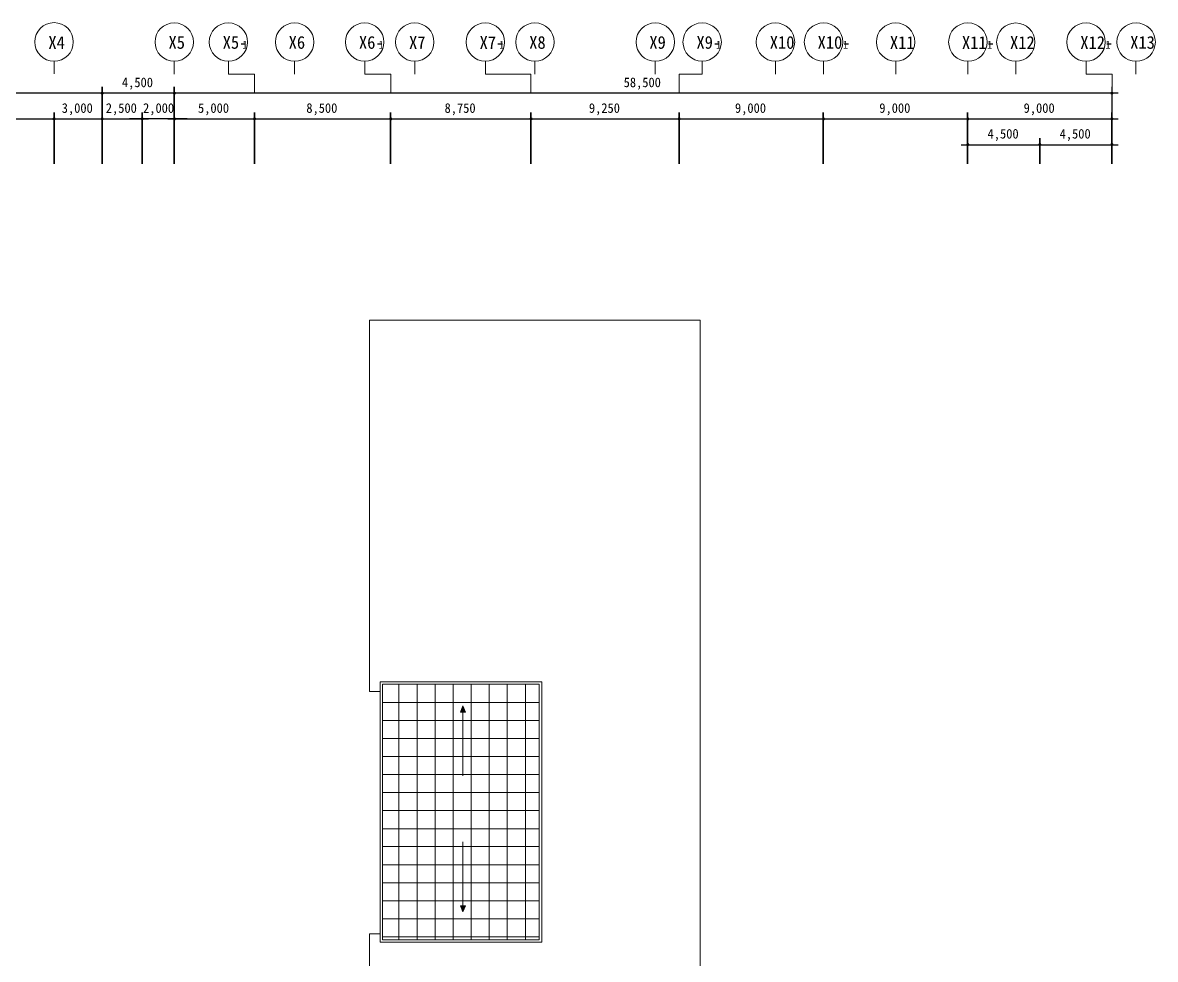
# Model space of a CAD drawing. Header units: millimetres. Extents: x -4033 to 126988, y -1911 to 106718.
# Drawn here: x 39722 to 110398, y 48286 to 106718 of the extents above; entities that cross this region are included whole.
import ezdxf

# ---------------------------------------------------------------- set-up
doc = ezdxf.new("R2010")
doc.units = ezdxf.units.MM
for name, color, linetype in [('PDF_문자', 7, 'Continuous'), ('PDF_솔리드 채우기', 7, 'Continuous'), ('PDF_형상', 7, 'Continuous')]:
    doc.layers.add(name, color=color, linetype=linetype)
doc.styles.add('PDF 돋움체', font='DotumChe.ttf')

msp = doc.modelspace()

# ---------------------------------------------------------------- linework, layer by layer
at = {"layer": 'PDF_솔리드 채우기', "transparency": 33554559}
for points in [[(44612, 102389), (44581, 102311), (44691, 102311)], [(44612, 102389), (44581, 102311), (44691, 102311)], [(44581, 102311), (44612, 102248), (44691, 102311)], [(44581, 102311), (44612, 102248), (44691, 102311)], [(44691, 102405), (44612, 102389), (44691, 102311)], [(44691, 102405), (44612, 102389), (44691, 102311)], [(44612, 102248), (44691, 102216), (44691, 102311)], [(44612, 102248), (44691, 102216), (44691, 102311)], [(44753, 102389), (44691, 102405), (44691, 102311)], [(44753, 102389), (44691, 102405), (44691, 102311)], [(44785, 102311), (44753, 102389), (44691, 102311)], [(44785, 102311), (44753, 102389), (44691, 102311)], [(44691, 102216), (44753, 102248), (44691, 102311)], [(44753, 102248), (44785, 102311), (44691, 102311)], [(44691, 102216), (44753, 102248), (44691, 102311)], [(44753, 102248), (44785, 102311), (44691, 102311)], [(49122, 102389), (49091, 102311), (49185, 102311)], [(49122, 102389), (49091, 102311), (49185, 102311)], [(49091, 102311), (49122, 102248), (49185, 102311)], [(49091, 102311), (49122, 102248), (49185, 102311)], [(49185, 102405), (49122, 102389), (49185, 102311)], [(49185, 102405), (49122, 102389), (49185, 102311)], [(49122, 102248), (49185, 102216), (49185, 102311)], [(49122, 102248), (49185, 102216), (49185, 102311)], [(49264, 102389), (49185, 102405), (49185, 102311)], [(49264, 102389), (49185, 102405), (49185, 102311)], [(49280, 102311), (49264, 102389), (49185, 102311)], [(49280, 102311), (49264, 102389), (49185, 102311)], [(49185, 102216), (49264, 102248), (49185, 102311)], [(49264, 102248), (49280, 102311), (49185, 102311)], [(49185, 102216), (49264, 102248), (49185, 102311)], [(49264, 102248), (49280, 102311), (49185, 102311)], [(107616, 102389), (107600, 102311), (107695, 102311)], [(107600, 102311), (107616, 102248), (107695, 102311)], [(107695, 102405), (107616, 102389), (107695, 102311)], [(107616, 102248), (107695, 102216), (107695, 102311)], [(107758, 102389), (107695, 102405), (107695, 102311)], [(107789, 102311), (107758, 102389), (107695, 102311)], [(107695, 102216), (107758, 102248), (107695, 102311)], [(107758, 102248), (107789, 102311), (107695, 102311)], [(41610, 100786), (41579, 100708), (41689, 100708)], [(41610, 100786), (41579, 100708), (41689, 100708)], [(41579, 100708), (41610, 100645), (41689, 100708)], [(41579, 100708), (41610, 100645), (41689, 100708)], [(41689, 100818), (41610, 100786), (41689, 100708)], [(41689, 100818), (41610, 100786), (41689, 100708)], [(41610, 100645), (41689, 100613), (41689, 100708)], [(41610, 100645), (41689, 100613), (41689, 100708)], [(41752, 100786), (41689, 100818), (41689, 100708)], [(41752, 100786), (41689, 100818), (41689, 100708)], [(41783, 100708), (41752, 100786), (41689, 100708)], [(41783, 100708), (41752, 100786), (41689, 100708)], [(41689, 100613), (41752, 100645), (41689, 100708)], [(41752, 100645), (41783, 100708), (41689, 100708)], [(41689, 100613), (41752, 100645), (41689, 100708)], [(41752, 100645), (41783, 100708), (41689, 100708)], [(44612, 100786), (44581, 100708), (44691, 100708)], [(44612, 100786), (44581, 100708), (44691, 100708)], [(44581, 100708), (44612, 100645), (44691, 100708)], [(44581, 100708), (44612, 100645), (44691, 100708)], [(44691, 100818), (44612, 100786), (44691, 100708)], [(44691, 100818), (44612, 100786), (44691, 100708)], [(44612, 100645), (44691, 100613), (44691, 100708)], [(44612, 100645), (44691, 100613), (44691, 100708)], [(44753, 100786), (44691, 100818), (44691, 100708)], [(44753, 100786), (44691, 100818), (44691, 100708)], [(44785, 100708), (44753, 100786), (44691, 100708)], [(44785, 100708), (44753, 100786), (44691, 100708)], [(44691, 100613), (44753, 100645), (44691, 100708)], [(44753, 100645), (44785, 100708), (44691, 100708)], [(44691, 100613), (44753, 100645), (44691, 100708)], [(44753, 100645), (44785, 100708), (44691, 100708)], [(47111, 100786), (47079, 100708), (47189, 100708)], [(47111, 100786), (47079, 100708), (47189, 100708)], [(47079, 100708), (47111, 100645), (47189, 100708)], [(47079, 100708), (47111, 100645), (47189, 100708)], [(47189, 100818), (47111, 100786), (47189, 100708)], [(47189, 100818), (47111, 100786), (47189, 100708)], [(47111, 100645), (47189, 100613), (47189, 100708)], [(47111, 100645), (47189, 100613), (47189, 100708)], [(47252, 100786), (47189, 100818), (47189, 100708)], [(47252, 100786), (47189, 100818), (47189, 100708)], [(47284, 100708), (47252, 100786), (47189, 100708)], [(47284, 100708), (47252, 100786), (47189, 100708)], [(47189, 100613), (47252, 100645), (47189, 100708)], [(47252, 100645), (47284, 100708), (47189, 100708)], [(47189, 100613), (47252, 100645), (47189, 100708)], [(47252, 100645), (47284, 100708), (47189, 100708)], [(49122, 100786), (49091, 100708), (49185, 100708)], [(49122, 100786), (49091, 100708), (49185, 100708)], [(49091, 100708), (49122, 100645), (49185, 100708)], [(49091, 100708), (49122, 100645), (49185, 100708)], [(49185, 100818), (49122, 100786), (49185, 100708)], [(49185, 100818), (49122, 100786), (49185, 100708)], [(49122, 100645), (49185, 100613), (49185, 100708)], [(49122, 100645), (49185, 100613), (49185, 100708)], [(49264, 100786), (49185, 100818), (49185, 100708)], [(49264, 100786), (49185, 100818), (49185, 100708)], [(49280, 100708), (49264, 100786), (49185, 100708)], [(49280, 100708), (49264, 100786), (49185, 100708)], [(49185, 100613), (49264, 100645), (49185, 100708)], [(49264, 100645), (49280, 100708), (49185, 100708)], [(49185, 100613), (49264, 100645), (49185, 100708)], [(49264, 100645), (49280, 100708), (49185, 100708)], [(54120, 100786), (54089, 100708), (54183, 100708)], [(54120, 100786), (54089, 100708), (54183, 100708)], [(54089, 100708), (54120, 100645), (54183, 100708)], [(54089, 100708), (54120, 100645), (54183, 100708)], [(54183, 100818), (54120, 100786), (54183, 100708)], [(54183, 100818), (54120, 100786), (54183, 100708)], [(54120, 100645), (54183, 100613), (54183, 100708)], [(54120, 100645), (54183, 100613), (54183, 100708)], [(54261, 100786), (54183, 100818), (54183, 100708)], [(54261, 100786), (54183, 100818), (54183, 100708)], [(54293, 100708), (54261, 100786), (54183, 100708)], [(54293, 100708), (54261, 100786), (54183, 100708)], [(54183, 100613), (54261, 100645), (54183, 100708)], [(54261, 100645), (54293, 100708), (54183, 100708)], [(54183, 100613), (54261, 100645), (54183, 100708)], [(54261, 100645), (54293, 100708), (54183, 100708)], [(62622, 100786), (62591, 100708), (62685, 100708)], [(62622, 100786), (62591, 100708), (62685, 100708)], [(62591, 100708), (62622, 100645), (62685, 100708)], [(62591, 100708), (62622, 100645), (62685, 100708)], [(62685, 100818), (62622, 100786), (62685, 100708)], [(62685, 100818), (62622, 100786), (62685, 100708)], [(62622, 100645), (62685, 100613), (62685, 100708)], [(62622, 100645), (62685, 100613), (62685, 100708)], [(62764, 100786), (62685, 100818), (62685, 100708)], [(62764, 100786), (62685, 100818), (62685, 100708)], [(62795, 100708), (62764, 100786), (62685, 100708)], [(62795, 100708), (62764, 100786), (62685, 100708)], [(62685, 100613), (62764, 100645), (62685, 100708)], [(62764, 100645), (62795, 100708), (62685, 100708)], [(62685, 100613), (62764, 100645), (62685, 100708)], [(62764, 100645), (62795, 100708), (62685, 100708)], [(71376, 100786), (71344, 100708), (71439, 100708)], [(71376, 100786), (71344, 100708), (71439, 100708)], [(71344, 100708), (71376, 100645), (71439, 100708)], [(71344, 100708), (71376, 100645), (71439, 100708)], [(71439, 100818), (71376, 100786), (71439, 100708)], [(71439, 100818), (71376, 100786), (71439, 100708)], [(71376, 100645), (71439, 100613), (71439, 100708)], [(71376, 100645), (71439, 100613), (71439, 100708)], [(71517, 100786), (71439, 100818), (71439, 100708)], [(71517, 100786), (71439, 100818), (71439, 100708)], [(71533, 100708), (71517, 100786), (71439, 100708)], [(71533, 100708), (71517, 100786), (71439, 100708)], [(71439, 100613), (71517, 100645), (71439, 100708)], [(71517, 100645), (71533, 100708), (71439, 100708)], [(71439, 100613), (71517, 100645), (71439, 100708)], [(71517, 100645), (71533, 100708), (71439, 100708)], [(80617, 100786), (80585, 100708), (80695, 100708)], [(80617, 100786), (80585, 100708), (80695, 100708)], [(80585, 100708), (80617, 100645), (80695, 100708)], [(80585, 100708), (80617, 100645), (80695, 100708)], [(80695, 100818), (80617, 100786), (80695, 100708)], [(80695, 100818), (80617, 100786), (80695, 100708)], [(80617, 100645), (80695, 100613), (80695, 100708)], [(80617, 100645), (80695, 100613), (80695, 100708)], [(80758, 100786), (80695, 100818), (80695, 100708)], [(80758, 100786), (80695, 100818), (80695, 100708)], [(80789, 100708), (80758, 100786), (80695, 100708)], [(80789, 100708), (80758, 100786), (80695, 100708)], [(80695, 100613), (80758, 100645), (80695, 100708)], [(80758, 100645), (80789, 100708), (80695, 100708)], [(80695, 100613), (80758, 100645), (80695, 100708)], [(80758, 100645), (80789, 100708), (80695, 100708)], [(89622, 100786), (89590, 100708), (89685, 100708)], [(89622, 100786), (89590, 100708), (89685, 100708)], [(89590, 100708), (89622, 100645), (89685, 100708)], [(89590, 100708), (89622, 100645), (89685, 100708)], [(89685, 100818), (89622, 100786), (89685, 100708)], [(89685, 100818), (89622, 100786), (89685, 100708)], [(89622, 100645), (89685, 100613), (89685, 100708)], [(89622, 100645), (89685, 100613), (89685, 100708)], [(89763, 100786), (89685, 100818), (89685, 100708)], [(89763, 100786), (89685, 100818), (89685, 100708)], [(89795, 100708), (89763, 100786), (89685, 100708)], [(89795, 100708), (89763, 100786), (89685, 100708)], [(89685, 100613), (89763, 100645), (89685, 100708)], [(89763, 100645), (89795, 100708), (89685, 100708)], [(89685, 100613), (89763, 100645), (89685, 100708)], [(89763, 100645), (89795, 100708), (89685, 100708)], [(98627, 100786), (98595, 100708), (98690, 100708)], [(98627, 100786), (98595, 100708), (98690, 100708)], [(98595, 100708), (98627, 100645), (98690, 100708)], [(98595, 100708), (98627, 100645), (98690, 100708)], [(98690, 100818), (98627, 100786), (98690, 100708)], [(98690, 100818), (98627, 100786), (98690, 100708)], [(98627, 100645), (98690, 100613), (98690, 100708)], [(98627, 100645), (98690, 100613), (98690, 100708)], [(98768, 100786), (98690, 100818), (98690, 100708)], [(98768, 100786), (98690, 100818), (98690, 100708)], [(98800, 100708), (98768, 100786), (98690, 100708)], [(98800, 100708), (98768, 100786), (98690, 100708)], [(98690, 100613), (98768, 100645), (98690, 100708)], [(98768, 100645), (98800, 100708), (98690, 100708)], [(98690, 100613), (98768, 100645), (98690, 100708)], [(98768, 100645), (98800, 100708), (98690, 100708)], [(107616, 100786), (107600, 100708), (107695, 100708)], [(107600, 100708), (107616, 100645), (107695, 100708)], [(107695, 100818), (107616, 100786), (107695, 100708)], [(107616, 100645), (107695, 100613), (107695, 100708)], [(107758, 100786), (107695, 100818), (107695, 100708)], [(107789, 100708), (107758, 100786), (107695, 100708)], [(107695, 100613), (107758, 100645), (107695, 100708)], [(107758, 100645), (107789, 100708), (107695, 100708)], [(98627, 99183), (98595, 99105), (98690, 99105)], [(98595, 99105), (98627, 99042), (98690, 99105)], [(98690, 99215), (98627, 99183), (98690, 99105)], [(98627, 99042), (98690, 99010), (98690, 99105)], [(98768, 99183), (98690, 99215), (98690, 99105)], [(98800, 99105), (98768, 99183), (98690, 99105)], [(98690, 99010), (98768, 99042), (98690, 99105)], [(98768, 99042), (98800, 99105), (98690, 99105)], [(103121, 99183), (103090, 99105), (103200, 99105)], [(103121, 99183), (103090, 99105), (103200, 99105)], [(103090, 99105), (103121, 99042), (103200, 99105)], [(103090, 99105), (103121, 99042), (103200, 99105)], [(103200, 99215), (103121, 99183), (103200, 99105)], [(103200, 99215), (103121, 99183), (103200, 99105)], [(103121, 99042), (103200, 99010), (103200, 99105)], [(103121, 99042), (103200, 99010), (103200, 99105)], [(103263, 99183), (103200, 99215), (103200, 99105)], [(103263, 99183), (103200, 99215), (103200, 99105)], [(103294, 99105), (103263, 99183), (103200, 99105)], [(103294, 99105), (103263, 99183), (103200, 99105)], [(103200, 99010), (103263, 99042), (103200, 99105)], [(103263, 99042), (103294, 99105), (103200, 99105)], [(103200, 99010), (103263, 99042), (103200, 99105)], [(103263, 99042), (103294, 99105), (103200, 99105)], [(107616, 99183), (107600, 99105), (107695, 99105)], [(107600, 99105), (107616, 99042), (107695, 99105)], [(107695, 99215), (107616, 99183), (107695, 99105)], [(107616, 99042), (107695, 99010), (107695, 99105)], [(107758, 99183), (107695, 99215), (107695, 99105)], [(107789, 99105), (107758, 99183), (107695, 99105)], [(107695, 99010), (107758, 99042), (107695, 99105)], [(107758, 99042), (107789, 99105), (107695, 99105)], [(67195, 64090), (67038, 63713), (67353, 63713)], [(67038, 63713), (67353, 63713), (67353, 63713)], [(67038, 51628), (67353, 51628), (67353, 51628)], [(67038, 51628), (67353, 51628), (67195, 51250)]]:
    msp.add_solid(points, dxfattribs=at)
at = {"layer": 'PDF_형상', "lineweight": 5}
for points in [[(41689, 104306), (41689, 103521)], [(49185, 104306), (49185, 103505)], [(52564, 104306), (52564, 103505), (54183, 103505), (54183, 102311)], [(56682, 104306), (56682, 103505)], [(61066, 104306), (61066, 103505), (62685, 103505), (62685, 102311)], [(64194, 104306), (64194, 103505)], [(68594, 104306), (68594, 103505), (71439, 103505), (71439, 102311)], [(71690, 104306), (71690, 103505)], [(79186, 104306), (79186, 103505)], [(82125, 104306), (82125, 103505), (80695, 103505), (80695, 102311)], [(86699, 104306), (86699, 103505)], [(89685, 104306), (89685, 103505)], [(94195, 104306), (94195, 103505)], [(98690, 104306), (98690, 103505)], [(101691, 104306), (101691, 103505)], [(106076, 104306), (106076, 103505), (107695, 103505), (107695, 102311)], [(109188, 104306), (109188, 103505)], [(67761, 39401), (67761, 41805), (61365, 41805), (61365, 49883), (62025, 49883), (62025, 64986), (61365, 64986), (61365, 88151), (82000, 88151), (82000, 41805), (79815, 41805), (79815, 39401), (108811, 39401)], [(62166, 65442), (71957, 65442)], [(63204, 49506), (63204, 65457)], [(64335, 49506), (64335, 65457)], [(65467, 49506), (65467, 65457)], [(66583, 49506), (66583, 65457)], [(67714, 49506), (67714, 65457)], [(68830, 49506), (68830, 65457)], [(69961, 49506), (69961, 65457)], [(71093, 49506), (71093, 65457)], [(62166, 64310), (71957, 64310)], [(67195, 59737), (67195, 63713)], [(62166, 63194), (71957, 63194)], [(62166, 62063), (71957, 62063)], [(62166, 60947), (71957, 60947)], [(62166, 59815), (71957, 59815)], [(62166, 58684), (71957, 58684)], [(62166, 57568), (71957, 57568)], [(62166, 56437), (71957, 56437)], [(62166, 55321), (71957, 55321)], [(67195, 55619), (67195, 51628)], [(62166, 54189), (71957, 54189)], [(62166, 53058), (71957, 53058)], [(62166, 51942), (71957, 51942)], [(62166, 50810), (71957, 50810)], [(62166, 49695), (71957, 49695)]]:
    msp.add_lwpolyline(points, dxfattribs=at)
at = {"layer": 'PDF_형상', "lineweight": 25}
for points in [[(44688, 102719), (44688, 97911), (44688, 101116), (44688, 97911)], [(49183, 102719), (49183, 97911)], [(47187, 101116), (47187, 97911)], [(54180, 101116), (54180, 97911)], [(62682, 101116), (62682, 97911)], [(71435, 101116), (71435, 97911)], [(80691, 101116), (80691, 97911)], [(89680, 101116), (89680, 97911)], [(98685, 101116), (98685, 97911)], [(103195, 99514), (103195, 97911)]]:
    msp.add_lwpolyline(points, close=True, dxfattribs=at)
for points in [[(107690, 102719), (107690, 97911), (107690, 101116)], [(45081, 102311), (18774, 102311)], [(49591, 102311), (44280, 102311)], [(108083, 102311), (48790, 102311)], [(33782, 100708), (42079, 100708)], [(41278, 100708), (45081, 100708)], [(44280, 100708), (47580, 100708)], [(49984, 100708), (49183, 100708), (47187, 100708), (46385, 100708)], [(48790, 100708), (54589, 100708)], [(53787, 100708), (63090, 100708)], [(62289, 100708), (71844, 100708)], [(71042, 100708), (81084, 100708)], [(80283, 100708), (90089, 100708)], [(89287, 100708), (99094, 100708)], [(98292, 100708), (108083, 100708)], [(98292, 99105), (103588, 99105)], [(98685, 97911), (98685, 99514)], [(102787, 99105), (108083, 99105)], [(107690, 97911), (107690, 99514)]]:
    msp.add_lwpolyline(points, dxfattribs=at)
at = {"layer": 'PDF_형상', "color": 1, "lineweight": 25}
for points in [[(41687, 101116), (41687, 97911)], [(49183, 101116), (49183, 97911)]]:
    msp.add_lwpolyline(points, close=True, dxfattribs=at)
at = {"layer": 'PDF_형상', "lineweight": 5}
for points in [[(72114, 65599), (62025, 65599), (62025, 49365), (72114, 49365)], [(71957, 65457), (62166, 65457), (62166, 49506), (71957, 49506)], [(67353, 63713), (67038, 63713), (67195, 64090)], [(67353, 51628), (67038, 51628), (67195, 51250)]]:
    msp.add_lwpolyline(points, close=True, dxfattribs=at)
for centre, radius in [((41679, 105514), 1204), ((49181, 105508), 1199), ((52559, 105508), 1199), ((56692, 105506), 1200), ((61062, 105508), 1199), ((64189, 105508), 1199), ((68589, 105508), 1199), ((71685, 105508), 1199), ((79196, 105506), 1200), ((82121, 105508), 1199), ((86694, 105508), 1199), ((89695, 105506), 1200), ((94190, 105508), 1199), ((98700, 105506), 1200), ((101690, 105503), 1195), ((106071, 105508), 1199), ((109198, 105506), 1200)]:
    msp.add_circle(centre, radius, dxfattribs=at)

# ---------------------------------------------------------------- texts
at = {"layer": 'PDF_문자', "attachment_point": 4, "style": 'PDF 돋움체'}
for s, insert, char_height in [('X4', (41327, 105479), 795.3), ('X5', (48823, 105479), 795.3), ('X5-', (52202, 105479), 795.3), ('1', (53428, 105334), 496), ('X6', (56320, 105479), 795.3), ('X6-', (60705, 105479), 795.3), ('1', (61931, 105334), 496), ('X7', (63832, 105479), 795.3), ('X7-', (68233, 105479), 795.3), ('1', (69458, 105334), 496), ('X8', (71329, 105479), 795.3), ('X9', (78825, 105479), 795.3), ('X9-', (81764, 105479), 795.3), ('1', (82990, 105334), 496), ('X10', (86338, 105479), 795.3), ('X10-', (89323, 105479), 795.3), ('1', (90903, 105334), 496), ('X11', (93834, 105479), 795.3), ('X11-', (98329, 105479), 795.3), ('1', (99900, 105334), 496), ('X12', (101330, 105479), 795.3), ('X12-', (105714, 105479), 795.3), ('1', (107278, 105334), 496), ('X13', (108827, 105479), 795.3), ('4,500', (45917, 102916), 599.3), ('58,500', (77222, 102916), 599.3), ('3,000', (42161, 101314), 599.3), ('2,500 2,000', (44911, 101314), 599.34), ('5,000', (50662, 101314), 599.3), ('8,500', (57421, 101314), 599.3), ('8,750', (66048, 101314), 599.3), ('9,250', (75054, 101314), 599.3), ('9,000', (84168, 101314), 599.3), ('9,000', (93174, 101314), 599.3), ('9,000', (102179, 101314), 599.3), ('4,500', (99931, 99711), 599.3), ('4,500', (104426, 99711), 599.3)]:
    msp.add_mtext(s, dxfattribs=dict(at, insert=insert, char_height=char_height))

doc.saveas('drawing.dxf')
